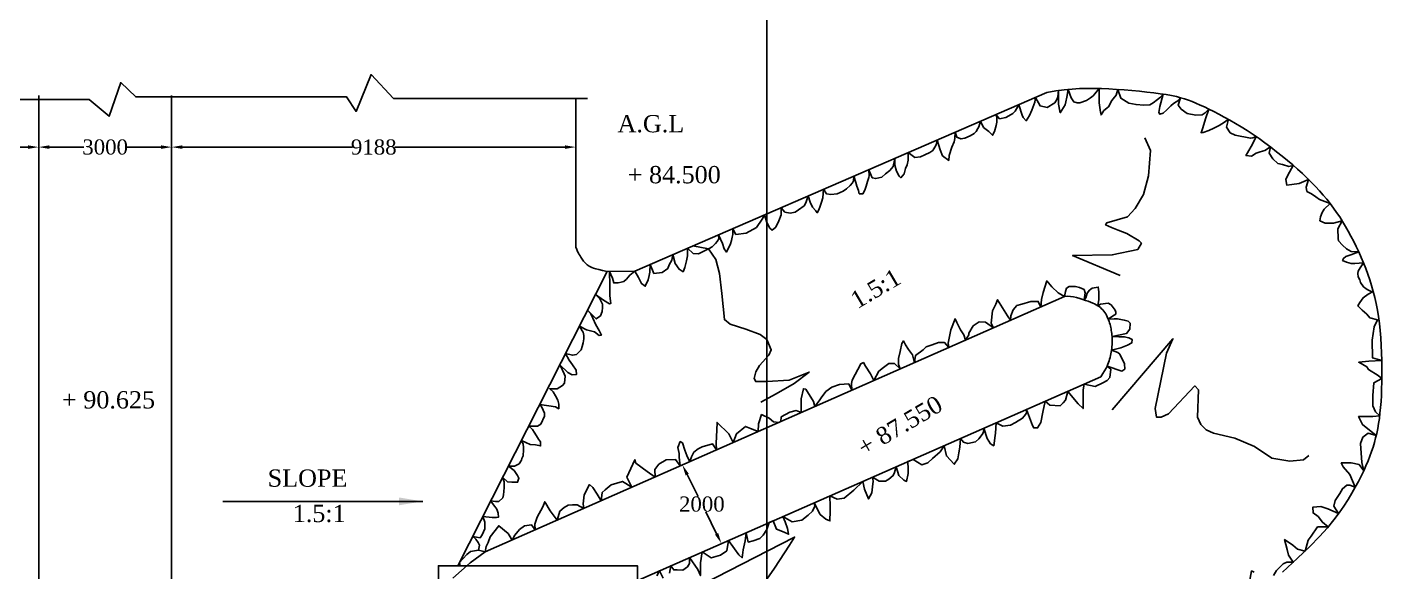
# Model space of a CAD drawing. Header units: millimetres. Extents: x 7935 to 194228, y 6997 to 116944.
# Drawn here: x 99925 to 131294, y 58552 to 71176 of the extents above; entities that cross this region are included whole.
import ezdxf

# ---------------------------------------------------------------- set-up
doc = ezdxf.new("R2010")
doc.units = ezdxf.units.MM
doc.header["$MEASUREMENT"] = 0
for name, color, linetype in [('DIM', 5, 'Continuous'), ('DWG.LINE', 10, 'Continuous'), ('HATCH', 2, 'Continuous'), ('TEXT', 7, 'Continuous')]:
    doc.layers.add(name, color=color, linetype=linetype)
doc.layers.add('DO LINE', color=3, linetype='Continuous', plot=False)
doc.styles.get("Standard").update_dxf_attribs({"font": 'TIMES.TTF', "height": 350})
doc.dimstyles.get("Standard").update_dxf_attribs({"dimtxt": 350, "dimasz": 250, "dimexe": 0.18, "dimexo": 0.0625, "dimgap": 0.09, "dimtad": 0, "dimtih": 1, "dimtoh": 1, "dimdec": 0, "dimzin": 0, "dimdsep": 46, "dimtxsty": 'Standard', "dimcen": 300, "dimclrd": 5, "dimclre": 5, "dimclrt": 4, "dimadec": 0, "dimazin": 0, "dimtfac": 1, "dimtdec": 0, "dimtofl": 0, "dimtmove": 0, "dimatfit": 3, "dimfxl": 5, "dimfxlon": 1, "dimtolj": 1, "dimtzin": 0, "dimarcsym": 0})

# ---------------------------------------------------------------- blocks, each defined once
blk = doc.blocks.new('*D51')
at = {"layer": 'Defpoints', "color": 0, "ltscale": 0.2}
for p in [(100193, 68395), (87208, 68355), (100193, 68254)]:
    blk.add_point(p, dxfattribs=at)
at = {"layer": 'DIM', "color": 5, "lineweight": -2, "ltscale": 0.2}
for p, q in [((87208, 68390), (87208, 68395)), ((87458, 68395), (93029, 68395)), ((99943, 68395), (94371, 68395)), ((100193, 68390), (100193, 68395))]:
    blk.add_line(p, q, dxfattribs=at)
at = {"layer": 'DIM', "color": 5, "ltscale": 0.2}
for points in [[(87458, 68436), (87458, 68353), (87208, 68395)], [(99943, 68436), (99943, 68353), (100193, 68395)]]:
    blk.add_solid(points, dxfattribs=at)
at = {"layer": 'DIM', "color": 4, "ltscale": 0.2, "insert": (93700, 68395), "char_height": 350, "attachment_point": 5}
blk.add_mtext('\\A1;13,200', dxfattribs=at)
blk = doc.blocks.new('*D52')
at = {"layer": 'Defpoints', "color": 0, "ltscale": 0.2}
for p in [(103272, 68395), (103272, 68388), (100193, 68254)]:
    blk.add_point(p, dxfattribs=at)
at = {"layer": 'DIM', "color": 5, "lineweight": -2, "ltscale": 0.2}
for p, q in [((100193, 68390), (100193, 68395)), ((100443, 68395), (101235, 68395)), ((103022, 68395), (102230, 68395)), ((103272, 68390), (103272, 68395))]:
    blk.add_line(p, q, dxfattribs=at)
at = {"layer": 'DIM', "color": 5, "ltscale": 0.2}
for points in [[(100443, 68436), (100443, 68353), (100193, 68395)], [(103022, 68436), (103022, 68353), (103272, 68395)]]:
    blk.add_solid(points, dxfattribs=at)
at = {"layer": 'DIM', "color": 4, "ltscale": 0.2, "insert": (101732, 68395), "char_height": 350, "attachment_point": 5}
blk.add_mtext('\\A1;3000', dxfattribs=at)
blk = doc.blocks.new('*D53')
at = {"layer": 'Defpoints', "color": 0, "ltscale": 0.2}
for p in [(103272, 68388), (112630, 68395), (112630, 68287)]:
    blk.add_point(p, dxfattribs=at)
at = {"layer": 'DIM', "color": 5, "lineweight": -2, "ltscale": 0.2}
for p, q in [((103272, 68390), (103272, 68395)), ((103522, 68395), (107459, 68395)), ((112380, 68395), (108443, 68395)), ((112630, 68390), (112630, 68395))]:
    blk.add_line(p, q, dxfattribs=at)
at = {"layer": 'DIM', "color": 5, "ltscale": 0.2}
for points in [[(103522, 68436), (103522, 68353), (103272, 68395)], [(112380, 68436), (112380, 68353), (112630, 68395)]]:
    blk.add_solid(points, dxfattribs=at)
at = {"layer": 'DIM', "color": 4, "ltscale": 0.2, "insert": (107951, 68395), "char_height": 350, "attachment_point": 5}
blk.add_mtext('\\A1;9188', dxfattribs=at)
blk = doc.blocks.new('*D74')
at = {"layer": 'Defpoints', "color": 0, "ltscale": 0.2}
for p in [(115050, 61010), (115096, 61033), (115955, 59188)]:
    blk.add_point(p, dxfattribs=at)
at = {"layer": 'DIM', "color": 5, "lineweight": -2, "ltscale": 0.2}
for p, q in [((115091, 61031), (115096, 61033)), ((115207, 60809), (115460, 60300)), ((115890, 59435), (115637, 59944)), ((115996, 59209), (116001, 59211))]:
    blk.add_line(p, q, dxfattribs=at)
at = {"layer": 'DIM', "color": 5, "ltscale": 0.2}
for points in [[(115245, 60827), (115170, 60790), (115096, 61033)], [(115927, 59454), (115852, 59417), (116001, 59211)]]:
    blk.add_solid(points, dxfattribs=at)
at = {"layer": 'DIM', "color": 4, "ltscale": 0.2, "insert": (115548, 60122), "char_height": 350, "attachment_point": 5}
blk.add_mtext('\\A1;2000', dxfattribs=at)

msp = doc.modelspace()

# ---------------------------------------------------------------- linework, layer by layer
at = {"layer": 'DO LINE', "ltscale": 0.2}
for points in [[(117053.3, 43082.6), (117053.3, 73367.7)], [(106031.5, 49841.7), (106031.5, 52622.1), (109449.3, 54134.4), (109449.3, 58693.5), (114056.5, 58693.5), (114056.5, 51529.7)]]:
    msp.add_lwpolyline(points, dxfattribs=at)
at = {"layer": 'DWG.LINE', "ltscale": 0.2}
for points in [[(67436.5, 69642.8), (79934, 69642.8), (80125.5, 69221.2), (80398.3, 70014.1), (80820, 69568.1), (94160.4, 69568.1), (94348.9, 69010.9), (94634.1, 69717.1), (94993.8, 69494.1), (101362.7, 69494.1), (101821.6, 69109.9), (102094.5, 69890.4), (102441.7, 69555.9), (107320.6, 69555.9), (107543.8, 69221.4), (107891.1, 70076.3), (108412, 69518.8), (112901.9, 69518.8)], [(113998.3, 65523), (123535.4, 69660)], [(128991.1, 58549.5), (129342.4, 58868.9), (129625.5, 59141.2), (129851.6, 59374.4), (130032.1, 59576.7), (130178.2, 59756.2), (130301.3, 59921.1), (130411, 60078.1), (130509.7, 60228.8), (130598.6, 60373.4), (130678.3, 60512.1), (130749.8, 60645.2), (130814.1, 60772.7), (130871.9, 60895), (130924.2, 61012.3), (130971.7, 61124.8), (131014.9, 61233.7), (131053.9, 61340), (131089.1, 61444.9), (131120.7, 61549.6), (131149, 61655.3), (131174.3, 61763), (131196.8, 61873.9), (131216.8, 61989), (131234.3, 62109), (131249.4, 62234), (131262.3, 62364.5), (131272.8, 62500.8), (131281.2, 62643.4), (131287.4, 62792.5), (131291.5, 62948.5), (131293.6, 63111.5), (131293.4, 63280), (131290.9, 63452.4), (131285.7, 63626.7), (131277.7, 63801.3), (131266.7, 63974.4), (131252.5, 64144.3), (131235, 64309.2), (131213.9, 64467.7), (131189.2, 64620.2), (131161, 64767.4), (131129.4, 64910.1), (131094.3, 65049), (131055.9, 65184.8), (131014.1, 65318.3), (130969.1, 65450.2), (130920.8, 65581), (130869.5, 65710.7), (130815.6, 65838.9), (130759.2, 65965.3), (130700.6, 66089.6), (130640.1, 66211.4), (130578, 66330.5), (130514.5, 66446.4), (130449.9, 66559), (130383.8, 66668.7), (130315.8, 66775.6), (130245.5, 66880.4), (130172.6, 66983.2), (130096.7, 67084.6), (130017.3, 67184.9), (129934.2, 67284.5), (129846.8, 67383.8), (129755.2, 67482.9), (129659.1, 67582), (129558.5, 67681.3), (129453.2, 67781), (129343, 67881.2), (129228, 67982.1), (129107.8, 68083.8), (128982.7, 68186.3), (128853.3, 68289.1), (128720.5, 68391.2), (128585.3, 68491.9), (128448.5, 68590.4), (128311.1, 68685.8), (128173.9, 68777.3), (128037.9, 68864.1), (127903.9, 68945.5), (127772.7, 69021.5), (127644.9, 69092.3), (127521.3, 69157.8), (127402.6, 69218.2), (127289.3, 69273.7), (127182.3, 69324.3), (127082.2, 69370.1), (126989.2, 69411.3), (126900.7, 69448.4), (126814, 69481.8), (126725.9, 69511.9), (126633.6, 69539.4), (126534, 69564.6), (126424.2, 69588.1), (126301.2, 69610.3), (126163, 69631.6), (126011.3, 69652), (125848.9, 69671.1), (125678.4, 69689), (125502.6, 69705.2), (125324.2, 69719.8), (125145.9, 69732.4), (124970.4, 69742.8), (124799.6, 69750.8), (124631.6, 69755.5), (124463.8, 69755.9), (124293.6, 69751.1), (124118.3, 69740.1), (123935.2, 69721.8), (123741.8, 69695.5), (123535.4, 69660)], [(100192.9, 40846.8), (100192.9, 69587)], [(103272, 43082.6), (103272, 69587)], [(112630.2, 69518.8), (112630.2, 66075.6)], [(112630.2, 66075.6), (112650.6, 66023.6), (112670.4, 65978), (112689.7, 65938), (112708.5, 65902.8), (112726.7, 65871.8), (112744.4, 65844.1), (112761.6, 65819), (112778.2, 65795.8), (112794.3, 65773.9), (112810.2, 65753), (112826.2, 65733.2), (112842.5, 65714.4), (112859.4, 65696.6), (112877.2, 65679.8), (112896.2, 65663.8), (112916.7, 65648.7), (112939.3, 65634.3), (112966.2, 65620.2), (112999.7, 65605.8), (113042.4, 65590.6), (113096.6, 65574), (113164.8, 65555.4), (113249.5, 65534.3), (113353.1, 65510.1)], [(109901.6, 58693.5), (113353.1, 65510.1), (113998.3, 65523)], [(109781.9, 58410.7), (110181.9, 58764.5), (110528.2, 59015.4), (123946.3, 64933.9)], [(124785.1, 63070.6), (124834.2, 63146.5), (124874, 63212.2), (124905.8, 63269.3), (124930.9, 63319.5), (124950.5, 63364.5), (124965.9, 63405.7), (124978.4, 63444.9), (124989.2, 63483.6), (124999.3, 63523.3), (125008.9, 63563.9), (125017.8, 63605.1), (125025.8, 63646.8), (125032.9, 63688.5), (125039, 63730.2), (125043.8, 63771.4), (125047.3, 63812), (125049.4, 63851.8), (125050.1, 63890.6), (125049.6, 63928.8), (125048, 63966.2), (125045.5, 64003.1), (125042.1, 64039.5), (125038, 64075.5), (125033.3, 64111.2), (125028.1, 64146.6), (125022.3, 64181.8), (125015.7, 64217), (125008.1, 64252), (124999.5, 64287), (124989.7, 64322), (124978.4, 64357), (124965.7, 64392.2), (124951.2, 64427.4), (124935.1, 64462.5), (124917.3, 64497.1), (124897.9, 64530.8), (124876.9, 64563.4), (124854.4, 64594.5), (124830.3, 64623.8), (124804.8, 64650.9), (124777.6, 64675.7), (124748.4, 64698.5), (124716.4, 64719.9), (124681.1, 64740.2), (124641.7, 64760.1), (124597.7, 64779.9), (124548.5, 64800.2), (124493.3, 64821.5), (124432, 64844), (124365.6, 64866.6), (124295.8, 64888.1), (124223.9, 64907.2), (124151.5, 64922.7), (124080.1, 64933.1), (124011.2, 64937.3), (123946.3, 64933.9)], [(107876.9, 48786.4), (113792.5, 51412.5), (109781.9, 55856.4), (111253.2, 57121.2), (124785.1, 63070.6)]]:
    msp.add_lwpolyline(points, dxfattribs=at)
at = {"layer": 'HATCH', "ltscale": 0.2}
for points in [[(110380.3, 59057.2), (110395.9, 59169.6), (110372.4, 59237.1), (110316.6, 59310.4), (110246, 59373.7), (110413.7, 59343.9), (110463.7, 59408.5), (110522.4, 59552.3), (110525.4, 59605.1), (110525.4, 59672.6), (110525.4, 59707.8), (110480.1, 59836.1), (110690, 59814.6), (110795.8, 59814.6), (110836.9, 59820.4), (110828.1, 59911.4), (110798.7, 60005.3), (110751.7, 60066.9), (110701.8, 60137.4), (110662, 60195.4), (110769.4, 60184.3), (110848.7, 60184.3), (110939.8, 60266.5), (110954.4, 60339.9), (110966.2, 60416.2), (110969.1, 60510.1), (110972.1, 60589.3), (110972.1, 60639.2), (110939, 60742.4), (111051.5, 60643.1), (111151.4, 60634.3), (111280.7, 60628.5), (111280.7, 60628.5), (111313, 60722.4), (111280.7, 60789.9), (111248.3, 60833.9), (111201.3, 60904.3), (111072.3, 61005.6), (111210.3, 60999.1), (111316, 61057.8), (111371.9, 61142.9), (111383.6, 61181), (111410, 61245.6), (111418.9, 61377.6), (111418.9, 61442.2), (111410, 61509.7), (111371.4, 61596.4), (111569.1, 61501.7), (111698.3, 61495.9), (111815.8, 61472.4), (111815.8, 61472.4), (111810, 61563.4), (111768.8, 61625), (111716, 61707.2), (111669, 61789.3), (111624.9, 61853.9), (111540.3, 61929.9), (111739.6, 61925.4), (111816, 61972.4), (111901.2, 62163.1), (111901.2, 62230.6), (111845.4, 62371.5), (111795.2, 62433.3), (112157, 62375.3), (112236.3, 62334.2), (112236.3, 62436.9), (112215.8, 62527.9), (112162.9, 62630.6), (112104.1, 62721.6), (112024.8, 62795), (112198.3, 62795), (112321.7, 62869.1), (112371.6, 62927.8), (112380.5, 63086.3), (112362.8, 63142.1), (112318.8, 63224.2), (112258.4, 63348.2), (112445.2, 63168.9), (112545.1, 63121.9), (112645, 63124.8), (112636.2, 63224.6), (112551, 63347.9), (112477.6, 63456.4), (112393.8, 63615.6), (112554.2, 63571.9), (112648.2, 63592.5), (112753.9, 63698.1), (112777.4, 63777.3), (112800.9, 63859.5), (112812.7, 63953.4), (112812.7, 64029.7), (112800.9, 64106), (112780.4, 64141.2), (112712.1, 64244.3), (112874.4, 64164.7), (113059.5, 64111.9), (113168.2, 64032.6), (113221.1, 64041.4), (113171.1, 64144.2), (113094.7, 64276.2), (113024.2, 64431.8), (112974.3, 64534.5), (112899, 64613.3), (113103.6, 64415.1), (113197.6, 64485.5), (113238.8, 64588.2), (113250.5, 64676.3), (113247.6, 64758.4), (113183, 64878.8), (113083.8, 64978.3), (113274, 64852.3), (113406.2, 64767.2), (113438.6, 64770.2), (113415.1, 64952.1), (113415.1, 65028.4), (113415.1, 65186.9), (113409.3, 65511.2), (113480, 65358.3), (113509.3, 65249.7), (113609.2, 65249.7), (113679.7, 65267.3), (113738.5, 65282), (113803.1, 65337.7), (113803.1, 65337.7), (113882.5, 65428.7), (113998.3, 65523), (114080.1, 65370), (114150.6, 65232.1), (114238.7, 65170.4), (114238.7, 65170.4), (114306.3, 65317.2), (114329.8, 65416.9), (114347.4, 65499.1), (114348.3, 65674.8), (114438.5, 65466.8), (114626.5, 65493.2), (114761.7, 65584.2), (114794, 65666.4), (114849.8, 65777.9), (114877.3, 65904.3), (114932.9, 65696.3), (115021, 65564.2), (115112.1, 65508.4), (115150.3, 65608.2), (115191.4, 65760.8), (115217.9, 65875.3), (115216.1, 66051.3), (115350.7, 65928.9), (115474.1, 65923), (115609.3, 65993.5), (115718, 66049.2), (115785.6, 66087.4), (115832.6, 66131.4), (115867.8, 66163.7), (115906, 66210.6), (115938.3, 66269.3), (115936, 66363.5), (116026.5, 66163.7), (116064.7, 66034.6), (116120.5, 65964.1), (116120.5, 65964.1), (116214.5, 66151.9), (116232.1, 66228.2), (116249.8, 66307.5), (116264.4, 66372), (116261.5, 66504.7), (116335.3, 66373.2), (116576.2, 66399.6), (116811.2, 66534.6), (116946.4, 66722.4), (116997.2, 66823.9), (117053.3, 66649.1), (117125.6, 66517), (117172.6, 66473), (117260.7, 66543.4), (117334.2, 66684.3), (117381.2, 66828.1), (117380.7, 66990.2), (117470.7, 66890.9), (117594.1, 66867.4), (117711.6, 66890.9), (117785, 66940.8), (117914.3, 67037.6), (117955.4, 67105.1), (118011.9, 67264), (118058.3, 67122.7), (118111.1, 67005.4), (118187.5, 66914.4), (118219.9, 66873.3), (118258, 66940.8), (118284.5, 67028.8), (118316.8, 67122.7), (118346.2, 67216.6), (118364, 67416.7), (118435, 67308.5), (118532, 67296.7), (118684.8, 67314.4), (118817, 67376), (118899.2, 67428.8), (118981.5, 67505.1), (119034.4, 67563.8), (119057.9, 67616.6), (119069.4, 67722.8), (119113.7, 67578.5), (119134.3, 67487.5), (119172.5, 67390.7), (119193, 67314.4), (119278.2, 67314.4), (119325.2, 67399.5), (119348.7, 67493.4), (119384, 67596.1), (119413.4, 67687.1), (119425.1, 67734), (119410.4, 67870.7), (119493.5, 67684.9), (119572.9, 67664.3), (119713.9, 67699.5), (119799.1, 67772.9), (119899, 67855.1), (119975.4, 67949), (120014.1, 68132.5), (120014.1, 67975.4), (120054.7, 67834.5), (120119.3, 67720.1), (120154.6, 67684.9), (120231, 67775.8), (120266.2, 67896.1), (120298.5, 67987.1), (120327.9, 68089.8), (120327.9, 68268.7), (120475.7, 68154.9), (120610.8, 68169.5), (120710.7, 68216.5), (120825.3, 68272.3), (120892.8, 68316.3), (120942.8, 68389.6), (120972.2, 68445.4), (120994.5, 68557.8), (121066.2, 68333.9), (121116.1, 68196), (121266, 68087.4), (121277.7, 68198.9), (121336.5, 68395.5), (121392.3, 68515.8), (121407, 68598), (121411.3, 68738.6), (121448.1, 68621.5), (121548, 68583.3), (121639.1, 68603.9), (121762.5, 68653.8), (121856.5, 68709.5), (121900.6, 68753.5), (121938.8, 68824), (121962.3, 68865), (121998.3, 68993.3), (122065.7, 68851.4), (122194.9, 68757.5), (122280.1, 68669.5), (122280.1, 68669.5), (122327.1, 68757.5), (122365.3, 68895.5), (122374.1, 68974.7), (122380, 69089.1), (122357.7, 69149.2), (122441.7, 69051), (122585.7, 69077.4), (122656.2, 69121.4), (122747.3, 69174.2), (122803.1, 69230), (122883.8, 69377.4), (122961.7, 69136.1), (122991.1, 69083.3), (123058.7, 69004), (123138, 69127.3), (123190.9, 69250.5), (123237.9, 69376.7), (123255.5, 69438.4), (123274.5, 69546.8), (123377.5, 69348.2), (123544.9, 69316), (123724.2, 69421.6), (123765.3, 69497.9), (123788.8, 69562.5), (123804.7, 69704.1), (123804.7, 69392.3), (123838.7, 69227.9), (123844.6, 69189.8), (123959.2, 69377.6), (123973.9, 69442.1), (124000.3, 69550.7), (124026.7, 69731), (124100.2, 69536.1), (124161.9, 69442.1), (124241.2, 69421.6), (124297.1, 69421.6), (124452.8, 69471.5), (124549.7, 69536.1), (124605.5, 69585.9), (124643.7, 69630), (124747.3, 69752.3), (124747.3, 69421.6), (124776, 69207.4), (124790.6, 69139.9), (124858.2, 69242.6), (124964, 69330.6), (125040.4, 69471.5), (125072.7, 69515.5), (125143.2, 69597.7), (125182.2, 69729.8), (125246.9, 69527.3), (125432, 69412.9), (125602.4, 69380.6), (125784.5, 69363), (125916.7, 69371.8), (125996.1, 69421.7), (126098.9, 69498), (126166.5, 69550.8), (126232.1, 69621), (126148.8, 69336.6), (126131.2, 69195.7), (126154.7, 69154.6), (126228.1, 69178.1), (126313.4, 69260.3), (126410.3, 69354.2), (126466.1, 69407), (126592.5, 69483.3), (126633.6, 69539.4), (126573, 69365.4), (126643.5, 69277.4), (126784.6, 69174.7), (126984.3, 69136.5), (127128.3, 69145.3), (127201.7, 69186.4), (127289.3, 69273.7), (127210.6, 69051.4), (127148.9, 68843.1), (127107.7, 68725.7), (127157.7, 68731.6), (127289.9, 68778.5), (127398.6, 68831.3), (127527.9, 68893), (127651.3, 68969.3), (127740.8, 69039.2), (127693.2, 68859.9), (127781.4, 68727.8), (127893, 68672.1), (128248.5, 68598.7), (128304.3, 68607.5), (128379.8, 68638.1), (128295.5, 68463.7), (128183.9, 68258.3), (128145.7, 68202.6), (128277.9, 68187.9), (128383.6, 68255.4), (128477.7, 68281.8), (128583.4, 68314.1), (128711.5, 68397.9), (128681.3, 68256.7), (128769.4, 68121.7), (128887, 68013.1), (128989.8, 67989.6), (129136.7, 67948.5), (129239.5, 67972), (129116.1, 67746.1), (129072.1, 67646.3), (129095.6, 67511.3), (129207.2, 67526), (129374.7, 67555.3), (129595.8, 67644.5), (129536.8, 67468), (129557.4, 67368.2), (129660.2, 67312.5), (129763, 67242), (129851.2, 67183.3), (130096.7, 67084.6), (129959.9, 66960.3), (129909.9, 66878.1), (129868.8, 66781.3), (129857.1, 66687.4), (129980.5, 66628.7), (130174.4, 66631.6), (130371.7, 66687.7), (130274.7, 66503.7), (130280.5, 66280.7), (130292.3, 66222), (130380.4, 66125.2), (130474.4, 66040.1), (130583.1, 65975.5), (130759.2, 65965.3), (130577.3, 65899.2), (130456.8, 65864), (130401, 65817), (130383.4, 65770.1), (130383.4, 65770.1), (130471.5, 65731.9), (130580.2, 65699.7), (130668.3, 65699.7), (130868.9, 65712.3), (130791.8, 65595.4), (130747.7, 65519.1), (130736, 65466.3), (130741.9, 65387), (130785.9, 65319.5), (130800.6, 65255), (130865.3, 65161.1), (130953.4, 65093.6), (131029.8, 65058.3), (131094.3, 65049), (130974, 64987.9), (130859.4, 64902.8), (130780.1, 64794.2), (130736, 64715), (130835.9, 64615.2), (130944.6, 64527.2), (131015.1, 64436.2), (131188.4, 64389.3), (131111.2, 64230.3), (131068.9, 63925.2), (131078.3, 63512.2), (131290.9, 63452.4), (130989, 63432.4), (130758.8, 63409), (130758.8, 63409), (130942, 63305.7), (130979.6, 63240), (131209.8, 63099.2), (131209.8, 63099.2), (131292.5, 63030), (131109.2, 62933.8), (131086.6, 62636.1), (131086.6, 62402.4), (131142.7, 62262.2), (131241.9, 62171.5), (131081.9, 62154.7), (130810.5, 62150), (130754.3, 62150), (130754.3, 62150), (130847.9, 61967.7), (130847.9, 61967.7), (131161.7, 61709.1), (130979, 61766.7), (130852.6, 61673.3), (130801.1, 61523.7), (130829.2, 61089), (130871.9, 60895), (130763.4, 61039.2), (130580.9, 61081.2), (130351.6, 61076.6), (130351.6, 61076.6), (130393.8, 60987.8), (130393.8, 60987.8), (130552.9, 60805.5), (130678.3, 60512.1), (130548.2, 60562.4), (130478, 60562.4), (130379.7, 60478.3), (130318.9, 60366.1), (130211.3, 60207.2), (130178.5, 60076.3), (130288, 59903.3), (130038.1, 60010.9), (129879, 60067), (129696.5, 60053), (129701.2, 59917.4), (129818.2, 59833.3), (129916.5, 59702.4), (130050.1, 59598.8), (129803.3, 59598.8), (129653.6, 59377.1), (129583.4, 59288.3), (129516.4, 59036.3), (129340.1, 59082.7), (129232.4, 59171.5), (129040.6, 59302.3), (129101.4, 59073.3), (129134.2, 58942.5), (129239.9, 58775.8), (129092.1, 58775.8), (129007.8, 58736.8), (128918.9, 58657.3), (128853.4, 58587.2), (128783.2, 58465.7)], [(125234.4, 65418.1), (124131.5, 65885.8), (125050.2, 65896.6), (125641, 66026.1), (125723.9, 66170.1), (125677.1, 66224), (125385.2, 66396.8), (125187.1, 66472.3), (125032.2, 66529.9), (124895.3, 66594.7), (124924.1, 66641.5), (125403.2, 66780.6), (125583.4, 66971.3), (125770.7, 67295.2), (125889.6, 67727), (125933, 68312.3), (125803.3, 68610.9)], [(116911, 62483.8), (117269.8, 62677.3), (117682.4, 62913.9), (118034, 63182.6), (117567.6, 62996.3), (117053.3, 62967.6), (116796.2, 62964), (116756.7, 63032.1), (116796.2, 63189.8), (116882.3, 63336.7), (117101.1, 63575.1), (117155, 63700.5), (117053.3, 63933.4), (116896.6, 64051.7), (116566.5, 64173.6), (116200.6, 64291.8), (116071.4, 64399.3), (116009.7, 65004.3), (115959.5, 65466.6), (115873.4, 65792.7), (115700.5, 66040.2), (115338, 66104.1)], [(114801.3, 58519.8), (114829.7, 58693.6), (114897.5, 58599.9), (114977.6, 58599.9), (115105.9, 58594.5), (115212.8, 58669.3), (115260.8, 58749.3), (115265.2, 58885.1), (115454.3, 58605.5), (115513.1, 58466.8), (115513.1, 58760.3), (115559.1, 59014.3), (115764.2, 58877.8), (115983.3, 58941.8), (116127.6, 59043.2), (116164.8, 59280.6), (116305.4, 59087.2), (116401.6, 58948.4), (116481.7, 58879), (116503.1, 59060.5), (116551.2, 59268.7), (116575.7, 59461.3), (116620.7, 59242), (116738.2, 59268.7), (116887.8, 59327.4), (116968, 59407.5), (117053.3, 59535.6), (117108, 59695.3), (117202.5, 59736.9), (117279, 59541.8), (117450, 59472.4), (117556.9, 59424.4), (117556.9, 59424.4), (117530.1, 59557.8), (117476.7, 59712.6), (117422.7, 59833.7), (117637, 59712.6), (117861.5, 59750), (118011.1, 59867.4), (118112.6, 59958.2), (118160.7, 60075.6), (118151.4, 60154), (118289, 59883.4), (118417.2, 59776.7), (118513.4, 59734), (118518.7, 59963.5), (118518.7, 60070.3), (118518.7, 60070.3), (118511, 60312.1), (118679.9, 60236.4), (118845.6, 60263.1), (119070, 60449.9), (119274.6, 60647.8), (119315.8, 60471.3), (119406.7, 60241.7), (119486.8, 60385.9), (119502.8, 60524.6), (119513.5, 60652.7), (119499.1, 60746.6), (119653.6, 60654.6), (119797.9, 60654.6), (119878, 60702.6), (119979.6, 60782.7), (120011.6, 60857.4), (120046.9, 60987.4), (120107.8, 60788), (120225.4, 60681.3), (120289.5, 60649.2), (120289.5, 60649.2), (120321.6, 60836), (120321.6, 60932.1), (120320.2, 61107.6), (120437.7, 61159.2), (120642.8, 61035.1), (120781.8, 61077.8), (120888.6, 61179.2), (121065, 61334), (121155.6, 61474.8), (121209.3, 61238), (121391, 61045.8), (121391, 61045.8), (121471.1, 61168.6), (121497.8, 61312.7), (121524.5, 61446.1), (121539.3, 61643.5), (121605.6, 61559.8), (121703.2, 61529.8), (121883.3, 61567.3), (121958.4, 61634.8), (122041, 61736.1), (122067.3, 61792.3), (122077.8, 61880.3), (122153.6, 61642.3), (122232.4, 61522.3), (122307.5, 61473.6), (122307.5, 61473.6), (122341.3, 61713.6), (122348.8, 61769.8), (122365.8, 62006.9), (122518.3, 61928), (122691, 61954.2), (122807.4, 62017.9), (122972.5, 62111.7), (123010.1, 62160.4), (123062.6, 62227.9), (123062.9, 62313.4), (123201.5, 61943), (123231.5, 61890.5), (123321.6, 61890.5), (123392.9, 62014.2), (123445.5, 62254.2), (123498.1, 62504.8), (123607.3, 62415.6), (123847.5, 62400.6), (123915.1, 62471.8), (123971.4, 62528.1), (124020.2, 62734.3), (124264.2, 62445.6), (124373, 62336.8), (124380.5, 62535.6), (124380.5, 62621.8), (124380.5, 62771.8), (124398.2, 62900.4), (124658.3, 62850.5), (124831, 62929.3), (124928.6, 62985.5), (124992.4, 63056.7), (125018.7, 63248), (124930.9, 63319.5), (125274.4, 63204.9), (125341.9, 63249.9), (125334.4, 63369.9), (125229.3, 63594.9), (125180.5, 63636.1), (125032.9, 63688.5), (125248.1, 63744.8), (125402, 63804.8), (125503.3, 63857.3), (125514.6, 63936.1), (125432, 63977.3), (125326.9, 63999.8), (125199.3, 63999.8), (125045.5, 64003.1), (125383.4, 64076.8), (125454.7, 64178), (125462.2, 64313), (125420.9, 64361.7), (125327.1, 64388), (125169.4, 64414.2), (125098.1, 64414.2), (124958.4, 64409.8), (125053.1, 64474.2), (125131.9, 64526.7), (125131.9, 64571.7), (125116.9, 64620.4), (125023, 64744.2), (124955.5, 64777.9), (124775.3, 64755.4), (124716.4, 64719.9), (124741.5, 64860.4), (124741.5, 65040.4), (124726.5, 65152.9), (124726.5, 65152.9), (124583.9, 65126.6), (124523.8, 65081.6), (124471.2, 65010.4), (124437.5, 64905.4), (124398.8, 64855.3), (124422.4, 65021.6), (124396.2, 65092.9), (124291.1, 65141.6), (124197.2, 65167.9), (124054.6, 65167.9), (123994.5, 65122.9), (123964.5, 65051.6), (123946.3, 64933.9), (123797.1, 65021.6), (123650.7, 65156.5), (123534.3, 65295.3), (123534.3, 65295.3), (123448, 65025.3), (123410.5, 64860.3), (123393.2, 64689.9), (123335.4, 64819.1), (123162.7, 64819.1), (122960, 64755.4), (122843.6, 64721.6), (122753.5, 64627.9), (122704.7, 64489.1), (122694.6, 64381.7), (122625.9, 64485.4), (122396.9, 64856.6), (122351.9, 64759.1), (122280.6, 64597.9), (122246.8, 64316.7), (122302.9, 64209), (122114.3, 64337.4), (121971.6, 64344.9), (121829, 64251.1), (121731.4, 64086.1), (121727.6, 64044.9), (121653, 63922.3), (121611.3, 64048.6), (121540, 64157.4), (121449.9, 64329.9), (121412.3, 64416.1), (121311, 64161.1), (121254.7, 63849.9), (121268.3, 63752.6), (121168.3, 63864.9), (121029.4, 63864.9), (120883.1, 63812.4), (120744.2, 63763.7), (120669.1, 63699.9), (120496.4, 63568.7), (120481.4, 63467.5), (120468.2, 63399.7), (120428.8, 63580), (120335, 63703.7), (120263.7, 63816.2), (120214.9, 63906.2), (120177.3, 63846.2), (120139.8, 63662.5), (120102.3, 63493.7), (120102.3, 63358.7), (120141, 63255.4), (120006.5, 63379.5), (119878.9, 63383.2), (119751.3, 63289.5), (119642.4, 63203.2), (119528.3, 62985.2), (119528.3, 62985.2), (119451, 63143.3), (119338.4, 63319.5), (119289.6, 63402), (119225.7, 63375.7), (119030.5, 62997), (119015.5, 62918.3), (119022.5, 62762.1), (118947.4, 62913.1), (118737.2, 62894.3), (118560.8, 62834.3), (118421.9, 62733.1), (118309.3, 62586.9), (118260.5, 62515.6), (118164.1, 62383.4), (118132.9, 62504.4), (117952.7, 62785.6), (117900.1, 62796.8), (117843.8, 62564.4), (117843.8, 62466.9), (117849.5, 62244.7), (117849.5, 62244.7), (117735, 62290.7), (117584.8, 62256.9), (117385.9, 62144.4), (117375.7, 62035.7), (117327.6, 62014.5), (117209.4, 62031.9), (117108.1, 62110.7), (116931.7, 62196.9), (116860.3, 61986.9), (116853.4, 61805.3), (116674.4, 61876.7), (116558, 61921.6), (116351.5, 61752.9), (116351.5, 61752.9), (116273.8, 61549.7), (116171.4, 61752.9), (115901.1, 62015.4), (115893.6, 61839.2), (115878.6, 61531.7), (115889.9, 61380.3), (115889.9, 61380.3), (115792.2, 61520.5), (115552, 61449.2), (115461.9, 61404.2), (115360.6, 61325.5), (115308, 61220.5), (115269, 61106.5), (115202.9, 61246.7), (115150.3, 61374.2), (115101.5, 61539.2), (115049, 61572.9), (114988.9, 61438), (115019, 61295.5), (115019, 61213), (115049.7, 61009.7), (114939.8, 61156), (114722.1, 61152.3), (114553.2, 61051), (114463.1, 60923.5), (114463.7, 60751.3), (114282.9, 60882.3), (114020.1, 61073.5), (113997.6, 61152.3), (113813.7, 60747.3), (113923.5, 60513), (113707.5, 60648.8), (113444.7, 60570.1), (113305.8, 60457.6), (113242, 60393.9), (113215.9, 60200.9), (113121.9, 60356.4), (113024.3, 60506.4), (112949.2, 60573.8), (112949.2, 60573.8), (112821.6, 60341.4), (112802.8, 60127.7), (112815.5, 60024.3), (112663.9, 60108.9), (112551.3, 60108.9), (112453.7, 60101.4), (112363.6, 60045.2), (112258.5, 59958.9), (112199.7, 59752.7), (112035.7, 59964.6), (111911.8, 60178.3), (111866.7, 60058.3), (111735.4, 59818.3), (111682.8, 59657.1), (111690.9, 59528.3), (111604, 59642.1), (111442.6, 59623.4), (111326.2, 59537.1), (111221.1, 59402.2), (111154.3, 59291.6), (111059.7, 59443.4), (110845.7, 59623.4), (110845.7, 59623.4), (110643, 59368.4), (110598, 59237.2), (110552.9, 59139.7), (110528.2, 59015.4), (110380.3, 59057.2), (110192.6, 59027.2), (110106.2, 58956), (109939.2, 58767.9), (109952.3, 58693.5)], [(129601.2, 61249), (129479.2, 61150.4), (129159.7, 61115.6), (128741.4, 61185.2), (128741.4, 61185.2), (128340.6, 61457.9), (127887.5, 61649.4), (127393.7, 61765.4), (127225.2, 61840.9), (127097.4, 61968.5), (127021.9, 62136.8), (127046.9, 62771.6), (126961.2, 62861.2), (126349.1, 62217.2), (126181.8, 62139.8), (126071.6, 62139.8), (126071.6, 62139.8), (126047.1, 62339.5), (126308.3, 63617.2), (126455.2, 63955.5), (125046.5, 62311)], [(117053.3, 58382.9), (117232.4, 58642.2), (117580.3, 59171.2), (117694.5, 59357.9), (115570.8, 58268.8)], [(114507.7, 58460.8), (114567.1, 58578.2), (114651.7, 58407.7)], [(128337.6, 58543.3), (128276.7, 58576), (128229.9, 58323.6)]]:
    msp.add_lwpolyline(points, dxfattribs=at)

# ---------------------------------------------------------------- texts
at = {"layer": 'TEXT', "ltscale": 0.2}
for s, p in [('A.G.L', (113596, 68738)), ('+ 84.500', (113832.6, 67556.1)), ('+ 90.625', (100734.3, 62340)), ('SLOPE', (105494.8, 60525.7)), ('1.5:1', (106075.4, 59706.9))]:
    msp.add_text(s, height=400, dxfattribs=at).set_placement(p)
for s, p in [('1.5:1', (119144.2, 64635.2)), ('+ 87.550', (119307.7, 61221.6))]:
    msp.add_text(s, height=400, rotation=30.55055, dxfattribs=at).set_placement(p)

# ---------------------------------------------------------------- dimensions: what is measured, and where the dimension line sits
at = {"layer": 'DIM', "ltscale": 0.2}
for base, p1, p2, text, picture, middle in [((100192.9, 68394.8), (87207.7, 68354.8), (100192.9, 68253.7), '13,200', '*D51', (93700.3, 68394.8)), ((103272, 68394.8), (100192.9, 68253.7), (103272, 68388.5), '3000', '*D52', (101732.5, 68394.8)), ((112630.2, 68394.8), (103272, 68388.5), (112630.2, 68287.4), '9188', '*D53', (107951.1, 68394.8))]:
    dim = msp.add_linear_dim(base=base, p1=p1, p2=p2, text=text, dimstyle='Standard', override={"dimtmove": 1}, dxfattribs=at)
    dim.commit()
    dim.dimension.update_dxf_attribs({"geometry": picture, "text_midpoint": middle})
dim = msp.add_aligned_dim(p1=(115954.6, 59188.2), p2=(115049.7, 61009.7), distance=-51.7, text='2000', dimstyle='Standard', dxfattribs=at)
dim.commit()
dim.dimension.update_dxf_attribs({"geometry": '*D74', "text_midpoint": (115548.4, 60122)})

# ---------------------------------------------------------------- leaders
msp.add_leader([(109085.4, 60186.6), (104455, 60186.6)], dimstyle='Standard', override={"dimasz": 550, "dimgap": 0.09, "dimtad": 0}, dxfattribs=at)

doc.saveas('drawing.dxf')
